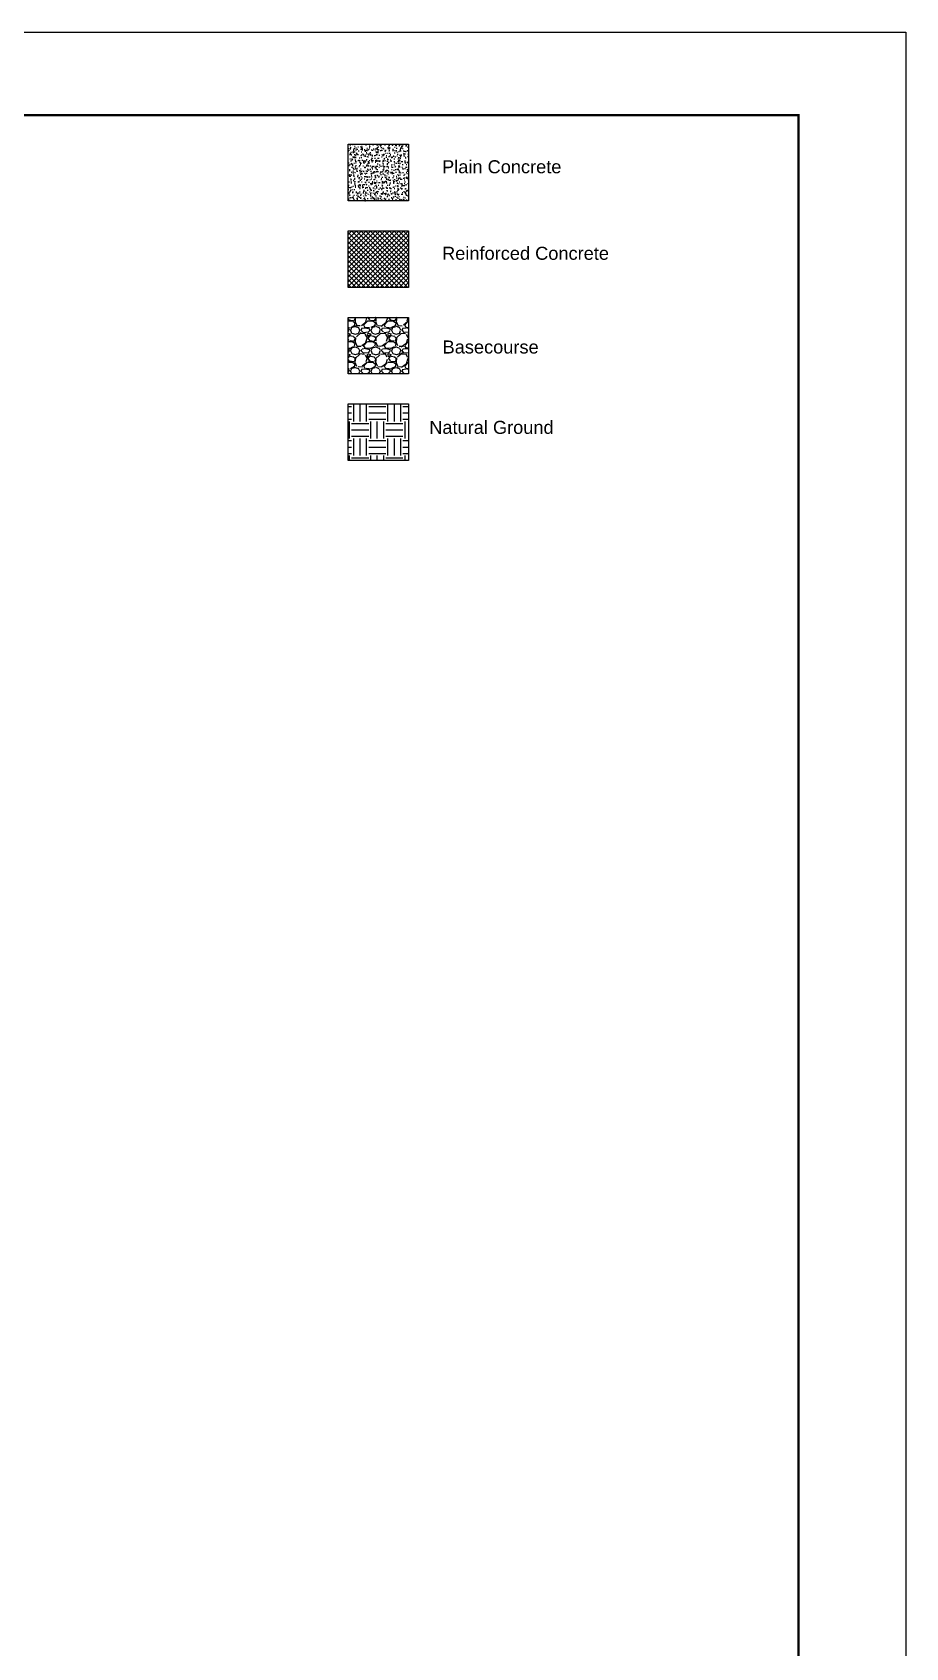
# Model space of a CAD drawing. Extents: x 166525 to 167198, y 178739 to 179747.
# Drawn here: x 167092.36 to 167105.12, y 179329.77 to 179353.4 of the extents above; entities that cross this region are included whole.
import ezdxf

# ---------------------------------------------------------------- set-up
doc = ezdxf.new("R2010")
doc.units = 0
doc.header["$MEASUREMENT"] = 0
doc.layers.get('0').update_dxf_attribs({"linetype": 'CONTINUOUS'})
for name, color, linetype in [('000FRAME', 7, 'CONTINUOUS'), ('006COL', 5, 'CONTINUOUS'), ('007HATH', 8, 'CONTINUOUS'), ('COVER', 7, 'CONTINUOUS'), ('Line 1', 2, 'CONTINUOUS'), ('MHATCH', 8, 'CONTINUOUS'), ('TXT', 6, 'CONTINUOUS')]:
    doc.layers.add(name, color=color, linetype=linetype)

msp = doc.modelspace()

# ---------------------------------------------------------------- hatches: boundary and pattern name
at = {"linetype": 'Continuous'}
h = msp.add_hatch(dxfattribs=at)
h.set_pattern_fill('EARTH', color=8, style=0)
h.set_pattern_definition([(0, (430.27345, 98.73895), (0.25, 0.25), [0.25, -0.25]), (0, (430.27345, 98.8327), (0.25, 0.25), [0.25, -0.25]), (0, (430.27345, 98.92645), (0.25, 0.25), [0.25, -0.25]), (90, (430.3047, 98.9577), (-0.25, 0.25), [0.25, -0.25]), (90, (430.39845, 98.9577), (-0.25, 0.25), [0.25, -0.25]), (90, (430.4922, 98.9577), (-0.25, 0.25), [0.25, -0.25])])
h.paths.add_polyline_path([(167097.8555, 179347.96375), (167096.97314, 179347.96375), (167096.97314, 179347.1371), (167097.8555, 179347.1371)])
at = {"layer": '006COL'}
h = msp.add_hatch(dxfattribs=at)
h.set_pattern_fill('ANSI37', color=8, scale=0.38995, angle=90, style=0)
h.set_pattern_definition([(135, (166966.49689, 179229.131954), (-0.034467066, -0.034467066), []), (225, (166966.49689, 179229.131954), (0.034467066, -0.034467066), [])])
h.paths.add_polyline_path([(167096.97314, 179350.49459), (167096.97314, 179349.66793), (167097.8555, 179349.66793), (167097.8555, 179350.49459)])
at = {"layer": '007HATH'}
h = msp.add_hatch(dxfattribs=at)
h.set_pattern_fill('AR-CONC', color=8, scale=0.015598, angle=270, style=0)
h.set_pattern_definition([(320, (166970.36789, 179228.37883), (-0.009788086, -0.11187834), [0.01169851, -0.12868361]), (265, (166970.36789, 179228.37883), (0.11732703, 0.02164245), [0.00935881, -0.10294689]), (10.451444, (166970.36707, 179228.36951), (0.10753894, -0.09023589), [0.009942204, -0.10936424]), (316.1842, (166970.39909, 179228.37883), (-0.02581772, -0.16646845), [0.01754777, -0.19302542]), (6.63564, (166970.39694, 179228.36496), (0.15194315, -0.1457887), [0.01491331, -0.16404645]), (261.18416, (166970.39909, 179228.37883), (0.15194315, -0.1457887), [0.01403821, -0.15442033]), (291, (166970.39129, 179228.36323), (-0.06280055, -0.09310564), [0.01169851, -0.12868361]), (236, (166970.39129, 179228.36323), (0.113109, -0.03795236), [0.00935881, -0.10294689]), (341.451445, (166970.38605, 179228.35547), (0.05030845, -0.131058), [0.0099422, -0.10936424]), (307.5, (166970.36789, 179228.37883), (0.051924828, -0.001896696), [0, -0.101699048, 0, -0.10450669, 0, -0.10333684]), (277.5, (166970.36789, 179228.37883), (0.061520392, -0.041033622), [0, -0.059584411, 0, -0.099359346, 0, -0.039384984]), (237.5, (166970.36789, 179228.413612), (-0.003518112, -0.083265695), [0, -0.038995034, 0, -0.121664505, 0, -0.16143944]), (227.5, (166970.36789, 179228.42921), (0.01561439, -0.090965457), [0, -0.050693544, 0, -0.08079771, 0, -0.1146454])])
h.paths.add_polyline_path([(167097.8555, 179351.76001), (167096.97314, 179351.76001), (167096.97314, 179350.93335), (167097.8555, 179350.93335)])
at = {"layer": 'Line 1', "linetype": 'Continuous'}
h = msp.add_hatch(dxfattribs=at)
h.set_pattern_fill('GRAVEL', color=8, scale=0.3, style=0)
h.set_pattern_definition([(228.012787504, (430.489452, 99.03895), (-2.4, -2.7), [0.0403608, -3.99572641412]), (184.969740728, (430.462452, 99.008951), (3.6, 0.3), [0.0692604, -6.85677742837]), (132.510447078, (430.393452, 99.00295), (3, -3.3), [0.0488364, -4.83480977883]), (267.273689006, (430.276452, 98.927951), (0.3, 6), [0.0630714, -6.2440674125]), (292.833654178, (430.273452, 98.864951), (-1.5, 3.6), [0.0618465, -6.12281193843]), (357.273689006, (430.297452, 98.807951), (-6, 0.3), [0.0630714, -6.2440674125]), (37.6942404667, (430.360452, 98.804951), (-3.9, -3), [0.0834087, -8.25745456467]), (72.255328375, (430.426452, 98.855951), (2.1, 6.6), [0.0787464, -7.79589644904]), (121.429565615, (430.450452, 98.930951), (-2.4, 3.9), [0.063285, -6.26522193292]), (175.236358309, (430.417452, 98.98495), (3.3, -0.3), [0.0722496, -3.54022877364]), (222.397437798, (430.345452, 98.990951), (-3.6, -3.3), [0.0934344, -9.25001250144]), (138.814074834, (430.573452, 98.92495), (-2.1, 1.8), [0.0318903, -3.15715344382]), (171.46923439, (430.549452, 98.945951), (3.9, -0.6), [0.0606711, -6.00645342485]), (225, (430.48945, 98.95495), (-3e-17, -0.3), [0.0424263, -0.3818377687]), (203.198590514, (430.468452, 98.99095), (1.5, 0.6), [0.0228474, -2.26188453176]), (291.801409486, (430.44745, 98.98195), (-0.3, 0.9), [0.0323109, -1.58323854214]), (30.963756532, (430.45945, 98.95195), (0.9, 0.6), [0.0524787, -1.69680686845]), (161.565051177, (430.50445, 98.97895), (0.6, -0.3), [0.0379473, -0.91073599805]), (16.389540334, (430.273452, 98.98195), (3, 0.9), [0.05316, -5.262853544]), (70.346175942, (430.324452, 98.99695), (-1.2000000000004, -3.300000000001), [0.0445983, -4.4152223242]), (293.198590514, (430.504452, 99.03895), (-0.6, 1.5), [0.0456945, -2.23903743176]), (343.610459666, (430.522452, 98.99695), (-3, 0.9), [0.05316, -5.262853544]), (339.44395478, (430.273452, 98.79595), (-1.5, 0.6), [0.051264, -2.5119371236]), (294.775140569, (430.321452, 98.77795), (-1.5, 3.3), [0.0429534, -4.252392919]), (66.801409486, (430.507452, 98.73895), (0.6, 1.5), [0.0456945, -2.23903743176]), (17.354024636, (430.525452, 98.78095), (-3.9, -1.2), [0.0502893, -4.97862708427]), (69.44395478, (430.360452, 98.73895), (-0.6, -1.5), [0.025632, -2.5375691236]), (101.309932474, (430.48945, 98.73895), (-0.3, 1.2), [0.015297, -1.51440885408]), (165.963756532, (430.48645, 98.75395), (0.9, -0.3), [0.0618465, -1.1750851877]), (186.009005957, (430.426452, 98.768951), (3, 0.3), [0.057315, -5.67417695236]), (303.690067526, (430.45945, 98.92495), (-0.3, 0.6), [0.0432666, -1.03839878264]), (353.157226587, (430.483452, 98.888951), (5.1, -0.6), [0.0755382, -7.4782687872]), (60.945395901, (430.558452, 98.87995), (-1.2, -2.1), [0.0308868, -3.0578022423]), (90, (430.57345, 98.90695), (-0.3, 0.3), [0.018, -0.282]), (120.256437164, (430.420452, 98.77795), (1.2, -2.1), [0.0416772, -4.12605599683]), (48.012787504, (430.399452, 98.81395), (2.4, 2.7), [0.0807216, -3.95536561412]), (0, (430.45345, 98.87395), (0.3, 0.3), [0.078, -0.222]), (325.304846469, (430.531452, 98.87395), (3, -2.1), [0.0474342, -4.69598229025]), (254.054604099, (430.570452, 98.84695), (-0.3, -1.2), [0.0436806, -2.1403523668]), (207.645975364, (430.558452, 98.804951), (-5.7, -3), [0.0711195, -7.04084225468]), (175.42607874, (430.495452, 98.771951), (-3.9, 0.3), [0.0752397, -7.4487220224])])
h.paths.add_polyline_path([(167097.8555, 179349.22917), (167096.97314, 179349.22917), (167096.97314, 179348.40251), (167097.8555, 179348.40251)])

# ---------------------------------------------------------------- linework, layer by layer
at = {"layer": '000FRAME', "color": 7}
for points in [[(167097.8555, 179351.76001), (167097.8555, 179350.93335), (167096.97314, 179350.93335), (167096.97314, 179351.76001)], [(167097.8555, 179350.49459), (167097.8555, 179349.66793), (167096.97314, 179349.66793), (167096.97314, 179350.49459)], [(167097.8555, 179349.22917), (167097.8555, 179348.40251), (167096.97314, 179348.40251), (167096.97314, 179349.22917)], [(167097.8555, 179347.96375), (167097.8555, 179347.1371), (167096.97314, 179347.1371), (167096.97314, 179347.96375)]]:
    msp.add_lwpolyline(points, close=True, dxfattribs=at)
at = {"layer": 'COVER', "flags": 128}
msp.add_lwpolyline([(167045.20186, 179353.39795), (167105.12311, 179353.39795), (167105.12311, 179311.07545), (167045.20186, 179311.07545)], close=True, dxfattribs=at)
at = {"layer": 'MHATCH', "const_width": 0.03562, "flags": 128}
msp.add_lwpolyline([(167046.76936, 179352.1867), (167103.55561, 179352.1867), (167103.55561, 179312.2867), (167046.76936, 179312.2867)], close=True, dxfattribs=at)
at = {"layer": 'MHATCH'}
msp.add_lwpolyline([(167047.12561, 179352.1867), (167103.55561, 179352.1867), (167103.55561, 179312.2867)], dxfattribs=at)

# ---------------------------------------------------------------- texts
at = {"layer": 'TXT', "color": 7, "char_height": 0.1904466, "width": 2.9052944, "attachment_point": 2}
for s, insert in [('{\\fArial|b0|i0|c0|p34;Plain Concrete}', (167099.21813, 179351.52674)), ('{\\fArial|b0|i0|c0|p34;Reinforced Concrete}', (167099.56591, 179350.26132)), ('{\\fArial|b0|i0|c0|p34;Basecourse }', (167099.0558, 179348.89085)), ('{\\fArial|b0|i0|c0|p34;Natural Ground}', (167099.06758, 179347.71546))]:
    msp.add_mtext(s, dxfattribs=dict(at, insert=insert))

doc.saveas('drawing.dxf')
